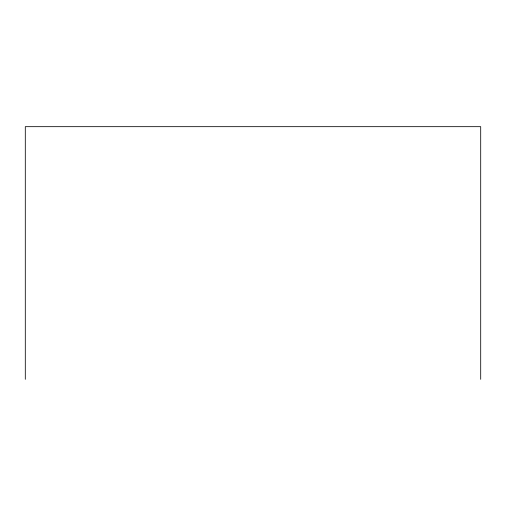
<?xml version="1.0" encoding="UTF-8"?>
<svg xmlns="http://www.w3.org/2000/svg" width="506" height="506" viewBox="0 0 506 506"><rect width="100%" height="100%" fill="white"/><g stroke="black" fill="none" stroke-linecap="round" stroke-linejoin="round"><path stroke-width="0.76" d="M480.7 379.329L480.7 126.671L25.3 126.671L25.3 379.329"/></g></svg>
